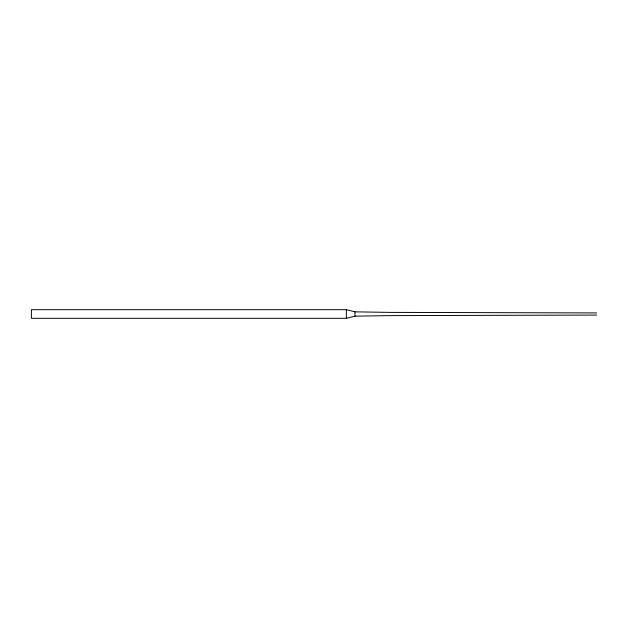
<?xml version="1.0" encoding="UTF-8"?>
<svg xmlns="http://www.w3.org/2000/svg" width="628" height="628" viewBox="0 0 628 628"><rect width="100%" height="100%" fill="white"/><g stroke="black" fill="none" stroke-linecap="round" stroke-linejoin="round"><path stroke-width="0.94" d="M596.6 312.925L389.501 312.383L354.985 311.841L346.358 309.683L31.4 309.683L31.4 318.317L346.358 318.317L354.985 316.159L389.501 315.617L596.6 315.075M354.985 311.841L354.985 316.159M346.358 309.683L346.358 318.317"/></g></svg>
